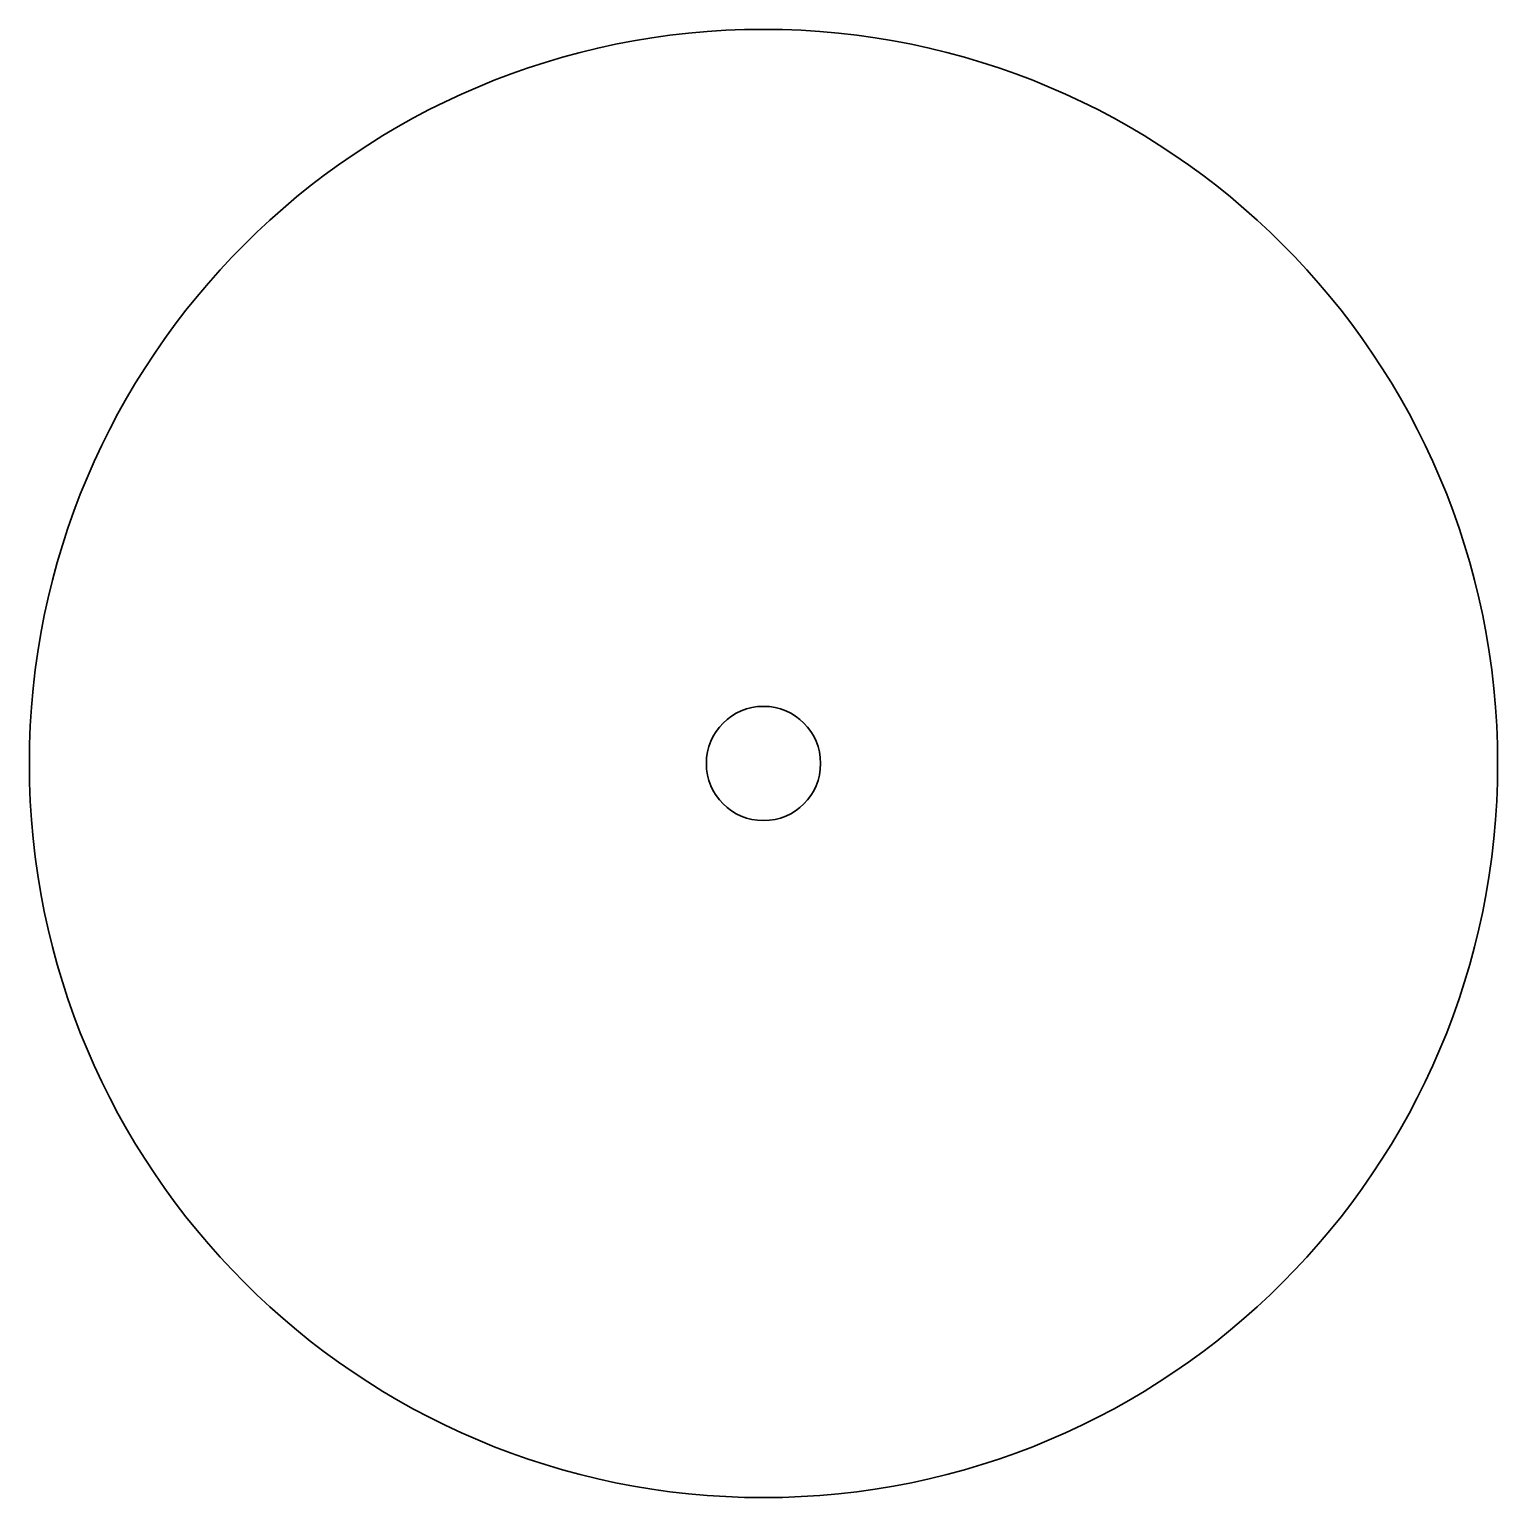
# Model space of a CAD drawing. Header units: millimetres. Extents: x 87.8 to 125.4, y -141.8 to -104.2.
import ezdxf

# ---------------------------------------------------------------- set-up
doc = ezdxf.new("R2010")
doc.units = ezdxf.units.MM
doc.header["$MEASUREMENT"] = 0
doc.layers.add('Jigs', color=7, linetype='Continuous', lineweight=0)

msp = doc.modelspace()

# ---------------------------------------------------------------- linework, layer by layer
at = {"layer": 'Jigs', "color": 177, "lineweight": 35, "true_color": 0x2e3192}
for radius in [18.825, 1.465]:
    msp.add_circle((106.584, -122.999), radius, dxfattribs=at)

doc.saveas('drawing.dxf')
